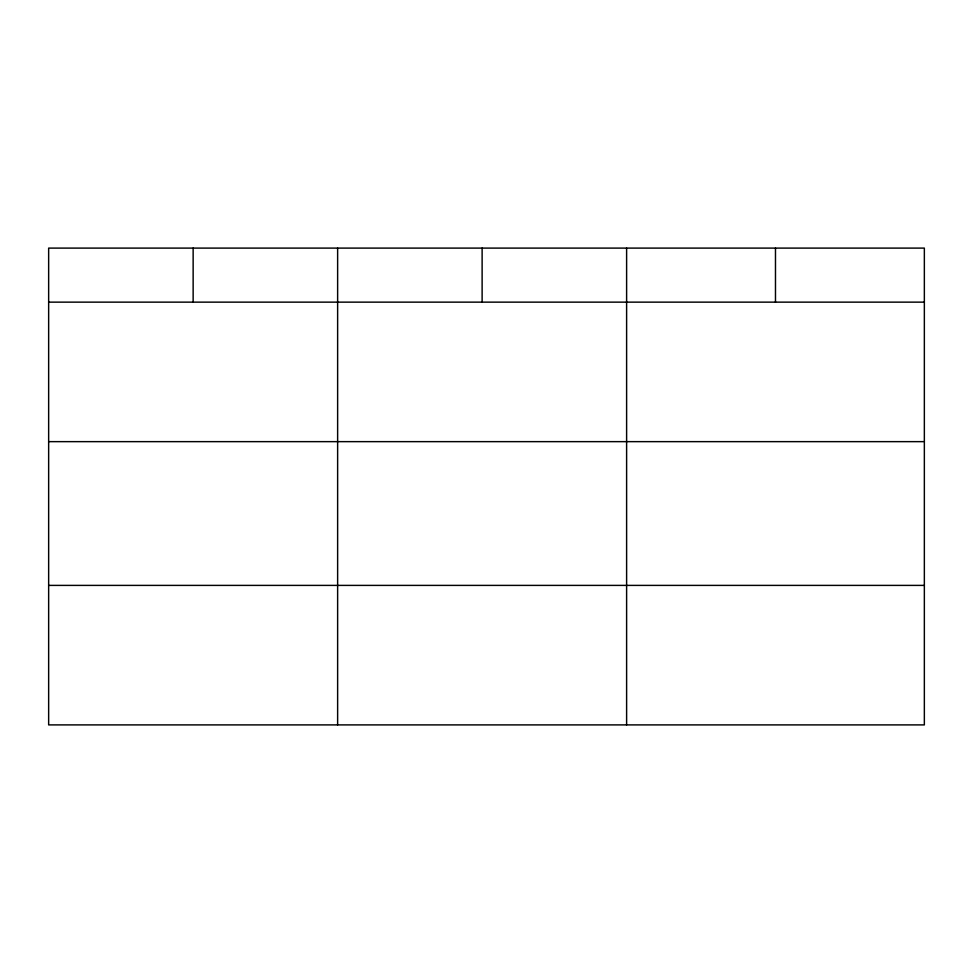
<?xml version="1.0" encoding="UTF-8"?>
<svg xmlns="http://www.w3.org/2000/svg" width="973" height="973" viewBox="0 0 973 973"><rect width="100%" height="100%" fill="white"/><g stroke="black" fill="none" stroke-linecap="round" stroke-linejoin="round"><path stroke-width="1.46" d="M924.35 441.645L924.35 248.103L48.65 248.103L48.65 724.897L924.35 724.897L924.35 441.645L48.65 441.645M48.65 302.141L924.35 302.141M48.65 585.393L924.35 585.393M775.481 248.103L775.481 302.141M626.612 248.103L626.612 724.897M482.121 248.103L482.121 302.141M337.631 248.103L337.631 724.897M193.141 248.103L193.141 302.141"/></g></svg>
